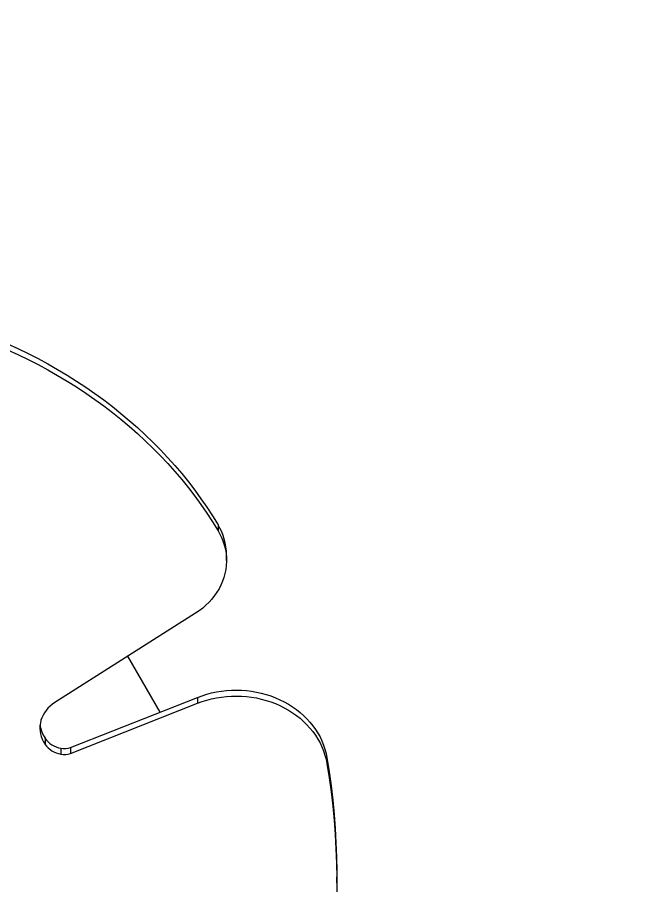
# Model space of a CAD drawing. Header units: millimetres. Extents: x -8422 to 28150, y -6982 to 5510.
# Drawn here: x -152 to 647, y -1119 to 20 of the extents above; entities that cross this region are included whole.
import ezdxf

# ---------------------------------------------------------------- set-up
doc = ezdxf.new("R2010")
doc.units = ezdxf.units.MM
for name, color, linetype in [('DIKOM_ОБЪЕКТ', 7, 'Continuous'), ('DIKOM_РАЗМЕР_ЗОНА', 7, 'Continuous'), ('DIKOM_РАЗМЕР_ОБЪЕКТА', 7, 'Continuous')]:
    doc.layers.add(name, color=color, linetype=linetype)
doc.styles.add('style1', font='arial.ttf', dxfattribs={"width": 0.8})
doc.dimstyles.new('1-50', dxfattribs={"dimtxt": 300, "dimasz": 200, "dimexe": 100, "dimexo": 0, "dimgap": 100, "dimtad": 1, "dimdec": 0, "dimtxsty": 'style1', "dimcen": 0, "dimclrd": 7, "dimclre": 7, "dimadec": 1, "dimazin": 2, "dimtfac": 1, "dimtdec": 0, "dimtmove": 1, "dimatfit": 3, "dimfxl": 0, "dimlwd": 25, "dimlwe": 18, "dimarcsym": 0})

# ---------------------------------------------------------------- blocks, each defined once
blk = doc.blocks.new('*D0')
at = {"layer": 'Defpoints', "color": 0, "transparency": 16777216}
for p in [(1363.3, 4015), (-6011, -2710), (-2661.5, -2710)]:
    blk.add_point(p, dxfattribs=at)
at = {"layer": 'DIKOM_РАЗМЕР_ОБЪЕКТА', "color": 7, "lineweight": 18, "transparency": 16777216}
for p, q in [((1363.3, 4015), (-6111, 4015)), ((-2661.5, -2710), (-6111, -2710))]:
    blk.add_line(p, q, dxfattribs=at)
at = {"layer": 'DIKOM_РАЗМЕР_ОБЪЕКТА', "color": 7, "lineweight": 25, "transparency": 16777216}
blk.add_line((-6011, 3815), (-6011, -2510), dxfattribs=at)
at = {"layer": 'DIKOM_РАЗМЕР_ОБЪЕКТА', "color": 7, "transparency": 16777216}
for points in [[(-6044.3, 3815), (-5977.6, 3815), (-6011, 4015)], [(-6044.3, -2510), (-5977.6, -2510), (-6011, -2710)]]:
    blk.add_solid(points, dxfattribs=at)
at = {"layer": 'DIKOM_РАЗМЕР_ОБЪЕКТА', "color": 0, "transparency": 16777216, "insert": (-6264.1, 652.5), "char_height": 300, "attachment_point": 5, "rotation": 90, "style": 'style1'}
blk.add_mtext('6700', dxfattribs=at)
blk = doc.blocks.new('*D1')
at = {"layer": 'Defpoints', "color": 0, "transparency": 16777216}
for p in [(-5348.3, 1737), (6047.5, 1360.2), (6047.5, -3315.3)]:
    blk.add_point(p, dxfattribs=at)
at = {"layer": 'DIKOM_РАЗМЕР_ОБЪЕКТА', "color": 7, "lineweight": 18, "transparency": 16777216}
for p, q in [((-5348.3, 1737), (-5348.3, -3415.3)), ((6047.5, 1360.2), (6047.5, -3415.3))]:
    blk.add_line(p, q, dxfattribs=at)
at = {"layer": 'DIKOM_РАЗМЕР_ОБЪЕКТА', "color": 7, "lineweight": 25, "transparency": 16777216}
blk.add_line((-5148.3, -3315.3), (5847.5, -3315.3), dxfattribs=at)
at = {"layer": 'DIKOM_РАЗМЕР_ОБЪЕКТА', "color": 7, "transparency": 16777216}
for points in [[(-5148.3, -3282), (-5148.3, -3348.7), (-5348.3, -3315.3)], [(5847.5, -3282), (5847.5, -3348.7), (6047.5, -3315.3)]]:
    blk.add_solid(points, dxfattribs=at)
at = {"layer": 'DIKOM_РАЗМЕР_ОБЪЕКТА', "color": 0, "transparency": 16777216, "insert": (349.6, -3062.2), "char_height": 300, "attachment_point": 5, "style": 'style1'}
blk.add_mtext('11400', dxfattribs=at)
blk = doc.blocks.new('*D2')
at = {"layer": 'Defpoints', "color": 0, "transparency": 16777216}
for p in [(8043.9, 833.9), (-7345.5, 649), (8043.9, -5007.3)]:
    blk.add_point(p, dxfattribs=at)
at = {"layer": 'DIKOM_РАЗМЕР_ЗОНА', "color": 7, "lineweight": 18, "transparency": 16777216}
for p, q in [((8043.9, 833.9), (8043.9, -5107.3)), ((-7345.5, 649), (-7345.5, -5107.3))]:
    blk.add_line(p, q, dxfattribs=at)
at = {"layer": 'DIKOM_РАЗМЕР_ЗОНА', "color": 7, "lineweight": 25, "transparency": 16777216}
blk.add_line((-7145.5, -5007.3), (7843.9, -5007.3), dxfattribs=at)
at = {"layer": 'DIKOM_РАЗМЕР_ЗОНА', "color": 7, "transparency": 16777216}
for points in [[(-7145.5, -4974), (-7145.5, -5040.7), (-7345.5, -5007.3)], [(7843.9, -4974), (7843.9, -5040.7), (8043.9, -5007.3)]]:
    blk.add_solid(points, dxfattribs=at)
at = {"layer": 'DIKOM_РАЗМЕР_ЗОНА', "color": 0, "transparency": 16777216, "insert": (349.2, -4754.2), "char_height": 300, "attachment_point": 5, "style": 'style1'}
blk.add_mtext('15400', dxfattribs=at)
blk = doc.blocks.new('*D3')
at = {"layer": 'Defpoints', "color": 0, "transparency": 16777216}
for p in [(620.2, 5510), (-7972, -4607.5), (-3279.2, -4607.5)]:
    blk.add_point(p, dxfattribs=at)
at = {"layer": 'DIKOM_РАЗМЕР_ЗОНА', "color": 7, "lineweight": 18, "transparency": 16777216}
for p, q in [((620.2, 5510), (-8072, 5510)), ((-3279.2, -4607.5), (-8072, -4607.5))]:
    blk.add_line(p, q, dxfattribs=at)
at = {"layer": 'DIKOM_РАЗМЕР_ЗОНА', "color": 7, "lineweight": 25, "transparency": 16777216}
blk.add_line((-7972, 5310), (-7972, -4407.5), dxfattribs=at)
at = {"layer": 'DIKOM_РАЗМЕР_ЗОНА', "color": 7, "transparency": 16777216}
for points in [[(-8005.3, 5310), (-7938.6, 5310), (-7972, 5510)], [(-8005.3, -4407.5), (-7938.6, -4407.5), (-7972, -4607.5)]]:
    blk.add_solid(points, dxfattribs=at)
at = {"layer": 'DIKOM_РАЗМЕР_ЗОНА', "color": 0, "transparency": 16777216, "insert": (-8225.1, 451.3), "char_height": 300, "attachment_point": 5, "rotation": 90, "style": 'style1'}
blk.add_mtext('10100', dxfattribs=at)

msp = doc.modelspace()

# ---------------------------------------------------------------- linework, layer by layer
at = {"layer": 'DIKOM_ОБЪЕКТ', "color": 7, "linetype": 'Continuous', "lineweight": 15}
for p, q in [((110.2, -643.4), (110.2, -651.1)), ((121.3, -690.2), (121.3, -682.5)), ((80.9, -758.9), (-103, -875.7)), ((34.7, -888.2), (-7.5, -815)), ((34.7, -888.2), (-7.5, -815)), ((-82.6, -934.6), (83.4, -869)), ((-82.6, -942.4), (83.4, -876.7)), ((83.4, -869), (83.4, -876.7)), ((-115.9, -922.4), (-115.9, -930.1)), ((-95.2, -935.5), (-95.2, -943.3)), ((-82.6, -934.6), (-82.6, -942.4)), ((252.6, -947.8), (252.6, -955.5)), ((265.4, -1111.4), (265.4, -1103.6))]:
    msp.add_line(p, q, dxfattribs=at)
at = {"layer": 'DIKOM_ОБЪЕКТ', "color": 7, "linetype": 'Continuous', "lineweight": 15, "flags": 128}
for points in [[(-164.8, -406.8), (-151.4, -412.9), (-138.1, -419.4), (-125, -426.1), (-112.2, -433), (-99.5, -440.2), (-87, -447.7), (-74.7, -455.4), (-62.6, -463.4), (-50.8, -471.6), (-39.2, -480.1), (-27.8, -488.7), (-16.7, -497.7), (-5.8, -506.8), (4.8, -516.1), (15.1, -525.7), (25.2, -535.5), (35, -545.5), (44.6, -555.6), (53.8, -566), (62.8, -576.5), (71.5, -587.3), (79.8, -598.2), (87.9, -609.2), (95.6, -620.4), (103.1, -631.8), (110.2, -643.4)], [(-164.8, -414.5), (-151.4, -420.7), (-138.1, -427.1), (-125, -433.8), (-112.2, -440.8), (-99.5, -448), (-87, -455.5), (-74.7, -463.2), (-62.6, -471.2), (-50.8, -479.4), (-39.2, -487.8), (-27.8, -496.5), (-16.7, -505.4), (-5.8, -514.6), (4.8, -523.9), (15.1, -533.5), (25.2, -543.3), (35, -553.2), (44.6, -563.4), (53.8, -573.8), (62.8, -584.3), (71.5, -595), (79.8, -605.9), (87.9, -617), (95.6, -628.2), (103.1, -639.6), (110.2, -651.1)], [(110.2, -651.1), (112.8, -655.8), (115.1, -660.7), (117.1, -665.7), (118.6, -670.7), (119.8, -675.8), (120.7, -681), (121.2, -686.2), (121.2, -691.5), (121, -696.7), (120.3, -701.9), (119.3, -707.1), (117.9, -712.2), (116.2, -717.2), (114.1, -722.1), (111.6, -726.9), (108.8, -731.5), (105.7, -736), (102.3, -740.4), (98.5, -744.5), (94.5, -748.5), (90.2, -752.2), (85.7, -755.7), (80.9, -758.9)], [(83.4, -869), (89.4, -866.8), (95.6, -864.8), (101.9, -863.2), (108.3, -861.8), (114.7, -860.8), (121.2, -860), (127.8, -859.6), (134.4, -859.5), (141, -859.7), (147.5, -860.2), (154, -861), (160.5, -862.1), (166.8, -863.5), (173.1, -865.2), (179.2, -867.2), (185.3, -869.4), (191.1, -872), (196.8, -874.8), (202.3, -877.9), (207.6, -881.2), (212.7, -884.8), (217.5, -888.6), (222.1, -892.7), (226.4, -896.9), (230.4, -901.4), (234.2, -906), (237.6, -910.8), (240.8, -915.7), (243.6, -920.8), (246.1, -926), (248.2, -931.3), (250, -936.7), (251.5, -942.2), (252.6, -947.8)], [(-103, -875.7), (-106.2, -877.9), (-109.2, -880.4), (-112, -883.1), (-114.5, -886), (-116.6, -889.1), (-118.5, -892.3), (-120, -895.6), (-121.2, -899), (-122, -902.5), (-122.5, -906.1), (-122.6, -909.7), (-122.4, -913.3), (-121.8, -916.8), (-120.8, -920.3), (-119.5, -923.7), (-117.9, -927), (-115.9, -930.1)], [(83.4, -876.7), (89.4, -874.5), (95.6, -872.6), (101.9, -870.9), (108.3, -869.6), (114.7, -868.6), (121.2, -867.8), (127.8, -867.4), (134.4, -867.3), (141, -867.4), (147.5, -867.9), (154, -868.7), (160.5, -869.8), (166.8, -871.2), (173.1, -872.9), (179.2, -874.9), (185.3, -877.2), (191.1, -879.8), (196.8, -882.6), (202.3, -885.7), (207.6, -889), (212.7, -892.6), (217.5, -896.4), (222.1, -900.4), (226.4, -904.7), (230.4, -909.1), (234.2, -913.7), (237.6, -918.5), (240.8, -923.5), (243.6, -928.6), (246.1, -933.8), (248.2, -939.1), (250, -944.5), (251.5, -950), (252.6, -955.5)], [(252.6, -947.8), (255.4, -966.3), (257.9, -984.8), (260.1, -1003.4), (261.9, -1022), (263.3, -1040.6), (264.3, -1059.3), (265, -1078), (265.4, -1096.6), (265.4, -1103.6)], [(252.6, -955.5), (255.4, -974.1), (257.9, -992.6), (260.1, -1011.2), (261.9, -1029.8), (263.3, -1048.4), (264.3, -1067.1), (265, -1085.7), (265.4, -1104.4), (265.3, -1123.1)]]:
    msp.add_lwpolyline(points, dxfattribs=at)
at = {"layer": 'DIKOM_ОБЪЕКТ', "color": 7, "linetype": 'Continuous', "lineweight": 15}
for centre, radius, start, end in [((45.5, -682.8), 75.8, 0.2295, 31.3394), ((-85.2, -900.9), 37.4, 186.4929, 214.9183), ((-89, -902.9), 33.2, 215.8281, 259.1318), ((-89, -910.7), 33.2, 215.8281, 259.1318), ((-90.5, -913), 23, 258.0525, 289.9662), ((-90.5, -920.8), 23, 258.0525, 289.9662)]:
    msp.add_arc(centre, radius, start, end, dxfattribs=at)

# ---------------------------------------------------------------- dimensions: what is measured, and where the dimension line sits
at = {"layer": 'DIKOM_РАЗМЕР_ЗОНА'}
dim = msp.add_linear_dim(base=(-7972, -4607.5), p1=(620.2, 5510), p2=(-3279.2, -4607.5), angle=90, text='10100', dimstyle='1-50', override={"dimscale": 1, "dimtix": 0, "dimtofl": 1, "dimtmove": 1, "dimatfit": 3}, dxfattribs=at)
dim.commit()
dim.dimension.update_dxf_attribs({"geometry": '*D3', "text_midpoint": (-8225.1, 451.3)})
dim = msp.add_linear_dim(base=(8043.9, -5007.3), p1=(-7345.5, 649), p2=(8043.9, 833.9), text='15400', dimstyle='1-50', override={"dimscale": 1, "dimtix": 0, "dimtofl": 1, "dimtmove": 1, "dimatfit": 3}, dxfattribs=at)
dim.commit()
dim.dimension.update_dxf_attribs({"geometry": '*D2', "text_midpoint": (349.2, -4754.2)})
at = {"layer": 'DIKOM_РАЗМЕР_ОБЪЕКТА'}
dim = msp.add_linear_dim(base=(-6011, -2710), p1=(1363.3, 4015), p2=(-2661.5, -2710), angle=90, text='6700', dimstyle='1-50', override={"dimscale": 1, "dimtix": 0, "dimtofl": 1, "dimtmove": 1, "dimatfit": 3}, dxfattribs=at)
dim.commit()
dim.dimension.update_dxf_attribs({"geometry": '*D0', "text_midpoint": (-6264.1, 652.5)})
dim = msp.add_linear_dim(base=(6047.5, -3315.3), p1=(-5348.3, 1737), p2=(6047.5, 1360.2), text='11400', dimstyle='1-50', override={"dimscale": 1, "dimtix": 0, "dimtofl": 1, "dimtmove": 1, "dimatfit": 3}, dxfattribs=at)
dim.commit()
dim.dimension.update_dxf_attribs({"geometry": '*D1', "text_midpoint": (349.6, -3062.2)})

doc.saveas('drawing.dxf')
